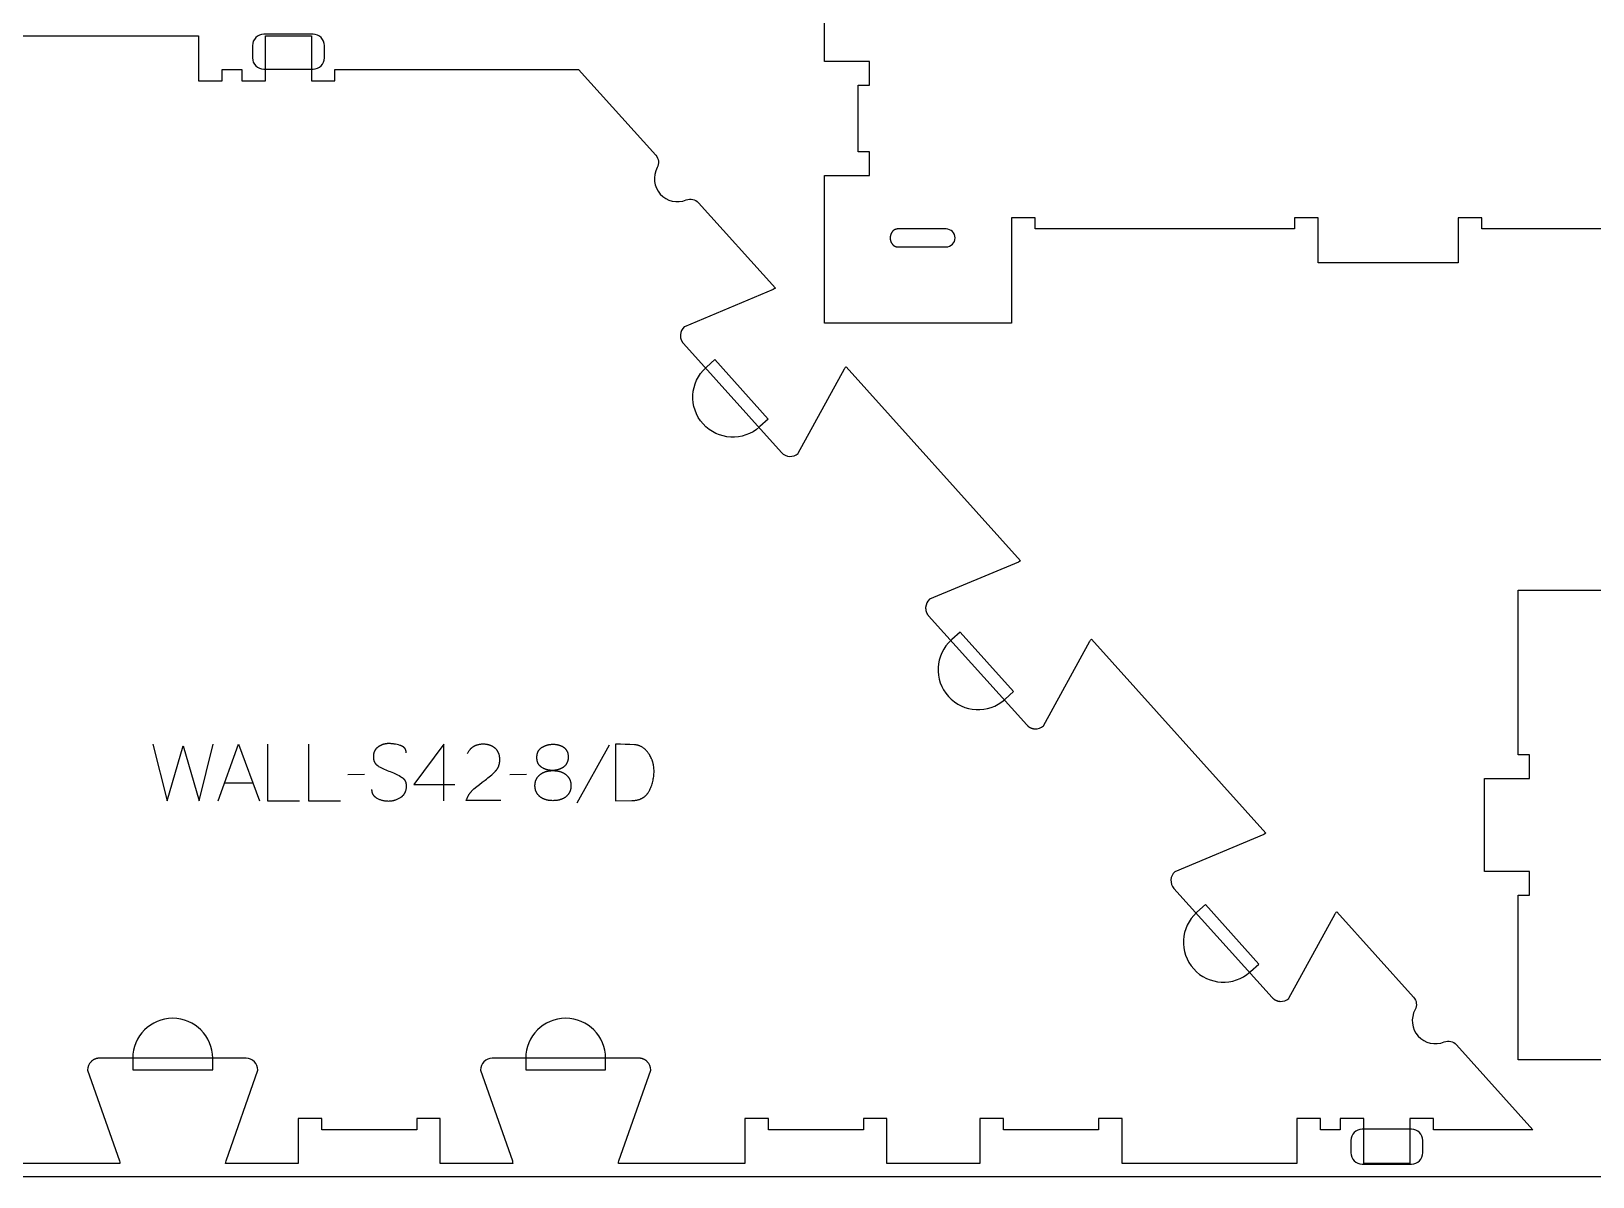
# Model space of a CAD drawing. Extents: x 2032 to 5216, y -19593 to -11999.
# Drawn here: x 2862 to 3693, y -15243 to -14634 of the extents above; entities that cross this region are included whole.
import ezdxf

# ---------------------------------------------------------------- set-up
doc = ezdxf.new("R2010")
doc.units = 0
for name, color, linetype in [('0_SHEET_SPRUCEPLY_2440X122', 1, 'CONTINUOUS'), ('1_ANYTOOL_1MMDEEP_LABELS_S', 2, 'CONTINUOUS'), ('3_ANYTOOL_CUTTHROUGH_INSID', 4, 'CONTINUOUS'), ('4_ANYTOOL_CUTTHROUGH_OUTSI', 5, 'CONTINUOUS'), ('5_ANYTOOL_HALF_MILL_9MM_IN', 3, 'CONTINUOUS')]:
    doc.layers.add(name, color=color, linetype=linetype)

msp = doc.modelspace()

# ---------------------------------------------------------------- linework, layer by layer
at = {"layer": '0_SHEET_SPRUCEPLY_2440X122'}
msp.add_lwpolyline([(4843.91, -14023.28), (4843.91, -15243.28), (2403.91, -15243.28), (2403.91, -14023.28)], close=True, dxfattribs=at)
at = {"layer": '1_ANYTOOL_1MMDEEP_LABELS_S'}
for points in [[(2927.06, -15013.38), (2934.77, -15043.38), (2943.21, -15014.28), (2951.7, -15043.38), (2959.2, -15013.38)], [(2961.77, -15043.38), (2972.66, -15013.38), (2983.71, -15043.38)], [(2988, -15013.38), (2988, -15043.38), (3005.1, -15043.38)], [(3009.81, -15013.38), (3009.81, -15043.38), (3026.91, -15043.38)], [(3061.8, -15017.97), (3061.8, -15017.78), (3061.79, -15017.69), (3061.79, -15017.6), (3061.78, -15017.51), (3061.77, -15017.42), (3061.76, -15017.33), (3061.75, -15017.24), (3061.73, -15017.15), (3061.72, -15017.07), (3061.7, -15016.98), (3061.68, -15016.9), (3061.66, -15016.82), (3061.64, -15016.74), (3061.62, -15016.66), (3061.59, -15016.58), (3061.57, -15016.5), (3061.54, -15016.42), (3061.51, -15016.35), (3061.48, -15016.27), (3061.45, -15016.2), (3061.41, -15016.12), (3061.38, -15016.05), (3061.34, -15015.98), (3061.3, -15015.91), (3061.26, -15015.84), (3061.22, -15015.77), (3061.17, -15015.71), (3061.13, -15015.64), (3061.08, -15015.58), (3061.03, -15015.51), (3060.98, -15015.45), (3060.93, -15015.39), (3060.87, -15015.33), (3060.82, -15015.27), (3060.76, -15015.21), (3060.7, -15015.15), (3060.64, -15015.1), (3060.58, -15015.04), (3060.52, -15014.99), (3060.45, -15014.93), (3060.39, -15014.88), (3060.32, -15014.83), (3060.25, -15014.78), (3060.18, -15014.73), (3060.11, -15014.68), (3060.03, -15014.63), (3059.96, -15014.59), (3059.88, -15014.54), (3059.8, -15014.5), (3059.72, -15014.45), (3059.64, -15014.41), (3059.47, -15014.33), (3059.29, -15014.25), (3059.11, -15014.18), (3058.92, -15014.11), (3058.72, -15014.04), (3058.52, -15013.98), (3057.71, -15013.76), (3056.91, -15013.57), (3056.13, -15013.41), (3055.36, -15013.28), (3054.98, -15013.22), (3054.6, -15013.17), (3054.23, -15013.13), (3053.86, -15013.1), (3053.49, -15013.07), (3053.13, -15013.05), (3052.77, -15013.04), (3052.41, -15013.04), (3052.22, -15013.04), (3052.03, -15013.05), (3051.83, -15013.06), (3051.64, -15013.07), (3051.45, -15013.08), (3051.26, -15013.1), (3051.08, -15013.13), (3050.89, -15013.15), (3050.71, -15013.18), (3050.52, -15013.22), (3050.34, -15013.26), (3050.16, -15013.3), (3049.98, -15013.34), (3049.8, -15013.39), (3049.62, -15013.44), (3049.45, -15013.5), (3049.27, -15013.55), (3049.1, -15013.62), (3048.93, -15013.68), (3048.75, -15013.75), (3048.58, -15013.82), (3048.42, -15013.9), (3048.25, -15013.98), (3048.08, -15014.06), (3047.92, -15014.15), (3047.75, -15014.24), (3047.59, -15014.34), (3047.43, -15014.43), (3047.27, -15014.54), (3047.11, -15014.64), (3046.96, -15014.75), (3046.8, -15014.86), (3046.65, -15014.98), (3046.5, -15015.1), (3046.36, -15015.22), (3046.22, -15015.34), (3046.08, -15015.47), (3045.95, -15015.6), (3045.83, -15015.73), (3045.71, -15015.87), (3045.6, -15016.01), (3045.49, -15016.15), (3045.38, -15016.3), (3045.29, -15016.45), (3045.19, -15016.6), (3045.1, -15016.75), (3045.02, -15016.91), (3044.94, -15017.07), (3044.86, -15017.24), (3044.79, -15017.41), (3044.72, -15017.58), (3044.66, -15017.75), (3044.61, -15017.93), (3044.56, -15018.11), (3044.51, -15018.29), (3044.47, -15018.47), (3044.43, -15018.66), (3044.4, -15018.85), (3044.37, -15019.05), (3044.35, -15019.25), (3044.34, -15019.45), (3044.32, -15019.65), (3044.32, -15019.86), (3044.31, -15020.07), (3044.32, -15020.28), (3044.33, -15020.5), (3044.34, -15020.7), (3044.36, -15020.91), (3044.38, -15021.11), (3044.41, -15021.3), (3044.45, -15021.5), (3044.49, -15021.69), (3044.54, -15021.87), (3044.59, -15022.05), (3044.65, -15022.23), (3044.71, -15022.41), (3044.75, -15022.49), (3044.78, -15022.58), (3044.82, -15022.66), (3044.86, -15022.75), (3044.89, -15022.83), (3044.94, -15022.91), (3044.98, -15022.99), (3045.02, -15023.07), (3045.07, -15023.15), (3045.11, -15023.22), (3045.16, -15023.3), (3045.21, -15023.38), (3045.26, -15023.45), (3045.31, -15023.53), (3045.36, -15023.6), (3045.42, -15023.67), (3045.47, -15023.74), (3045.53, -15023.81), (3045.59, -15023.88), (3045.65, -15023.95), (3045.71, -15024.02), (3045.78, -15024.08), (3045.84, -15024.15), (3045.91, -15024.21), (3046.04, -15024.34), (3046.18, -15024.46), (3046.33, -15024.58), (3046.48, -15024.7), (3046.64, -15024.81), (3046.8, -15024.92), (3046.97, -15025.02), (3047.14, -15025.13), (3047.86, -15025.52), (3048.59, -15025.9), (3049.34, -15026.26), (3050.1, -15026.62), (3050.88, -15026.97), (3051.67, -15027.3), (3052.49, -15027.62), (3053.31, -15027.93), (3054.14, -15028.25), (3054.95, -15028.57), (3055.73, -15028.92), (3056.5, -15029.28), (3057.24, -15029.65), (3057.97, -15030.04), (3058.67, -15030.45), (3059.36, -15030.87), (3059.52, -15030.98), (3059.68, -15031.09), (3059.84, -15031.21), (3059.91, -15031.27), (3059.99, -15031.33), (3060.06, -15031.39), (3060.13, -15031.45), (3060.2, -15031.52), (3060.26, -15031.58), (3060.33, -15031.65), (3060.39, -15031.71), (3060.46, -15031.78), (3060.52, -15031.85), (3060.58, -15031.92), (3060.64, -15031.99), (3060.7, -15032.06), (3060.75, -15032.14), (3060.81, -15032.21), (3060.86, -15032.29), (3060.91, -15032.36), (3060.96, -15032.44), (3061.01, -15032.52), (3061.06, -15032.59), (3061.1, -15032.67), (3061.15, -15032.75), (3061.19, -15032.84), (3061.23, -15032.92), (3061.27, -15033), (3061.31, -15033.09), (3061.34, -15033.17), (3061.38, -15033.26), (3061.41, -15033.35), (3061.45, -15033.43), (3061.48, -15033.52), (3061.51, -15033.61), (3061.53, -15033.71), (3061.56, -15033.8), (3061.61, -15033.99), (3061.65, -15034.18), (3061.69, -15034.37), (3061.72, -15034.57), (3061.74, -15034.78), (3061.76, -15034.98), (3061.78, -15035.2), (3061.79, -15035.41), (3061.79, -15035.63), (3061.78, -15035.85), (3061.77, -15036.08), (3061.76, -15036.31), (3061.74, -15036.54), (3061.71, -15036.77), (3061.68, -15036.99), (3061.64, -15037.21), (3061.6, -15037.43), (3061.55, -15037.64), (3061.5, -15037.85), (3061.45, -15038.06), (3061.38, -15038.26), (3061.32, -15038.46), (3061.25, -15038.65), (3061.17, -15038.84), (3061.09, -15039.03), (3061, -15039.21), (3060.91, -15039.39), (3060.81, -15039.56), (3060.71, -15039.73), (3060.61, -15039.9), (3060.49, -15040.07), (3060.38, -15040.23), (3060.26, -15040.38), (3060.13, -15040.54), (3060, -15040.69), (3059.86, -15040.83), (3059.72, -15040.97), (3059.57, -15041.11), (3059.42, -15041.25), (3059.26, -15041.38), (3059.1, -15041.5), (3058.93, -15041.63), (3058.76, -15041.75), (3058.59, -15041.86), (3058.22, -15042.08), (3057.86, -15042.29), (3057.49, -15042.48), (3057.12, -15042.66), (3056.75, -15042.83), (3056.37, -15042.98), (3056.18, -15043.05), (3055.99, -15043.11), (3055.79, -15043.18), (3055.6, -15043.24), (3055.41, -15043.29), (3055.21, -15043.35), (3055.02, -15043.4), (3054.82, -15043.44), (3054.62, -15043.49), (3054.42, -15043.53), (3054.23, -15043.56), (3054.03, -15043.59), (3053.82, -15043.62), (3053.62, -15043.65), (3053.22, -15043.69), (3052.81, -15043.71), (3052.39, -15043.73), (3051.98, -15043.72), (3051.57, -15043.71), (3051.17, -15043.68), (3050.77, -15043.65), (3050.37, -15043.59), (3049.98, -15043.53), (3049.6, -15043.45), (3049.22, -15043.36), (3048.84, -15043.26), (3048.47, -15043.14), (3048.1, -15043.01), (3047.74, -15042.87), (3047.38, -15042.72), (3047.02, -15042.55), (3046.67, -15042.37), (3046.33, -15042.18), (3046.16, -15042.08), (3046, -15041.98), (3045.84, -15041.87), (3045.69, -15041.76), (3045.54, -15041.65), (3045.4, -15041.54), (3045.26, -15041.42), (3045.13, -15041.3), (3045, -15041.17), (3044.88, -15041.05), (3044.77, -15040.92), (3044.66, -15040.78), (3044.6, -15040.72), (3044.55, -15040.65), (3044.5, -15040.58), (3044.45, -15040.51), (3044.41, -15040.44), (3044.36, -15040.37), (3044.31, -15040.29), (3044.27, -15040.22), (3044.23, -15040.15), (3044.19, -15040.07), (3044.15, -15040), (3044.11, -15039.92), (3044.07, -15039.85), (3044.04, -15039.77), (3044, -15039.69), (3043.97, -15039.61), (3043.94, -15039.54), (3043.91, -15039.46), (3043.88, -15039.37), (3043.85, -15039.29), (3043.8, -15039.13), (3043.76, -15038.96), (3043.72, -15038.79), (3043.68, -15038.62), (3043.65, -15038.44), (3043.63, -15038.26), (3043.61, -15038.08), (3043.6, -15037.89), (3043.59, -15037.7), (3043.59, -15037.51)], [(3081.81, -15043.38), (3081.86, -15013.34), (3065.83, -15034.73)], [(3112.03, -15043.34), (3093.73, -15043.3), (3093.87, -15042.84), (3093.95, -15042.62), (3094.04, -15042.39), (3094.12, -15042.18), (3094.21, -15041.96), (3094.3, -15041.74), (3094.4, -15041.53), (3094.5, -15041.32), (3094.6, -15041.11), (3094.71, -15040.91), (3094.82, -15040.7), (3094.93, -15040.5), (3095.05, -15040.31), (3095.17, -15040.11), (3095.3, -15039.92), (3095.43, -15039.73), (3095.56, -15039.54), (3095.69, -15039.35), (3095.83, -15039.17), (3095.98, -15038.99), (3096.12, -15038.81), (3096.27, -15038.63), (3096.42, -15038.46), (3096.58, -15038.28), (3096.74, -15038.11), (3096.91, -15037.95), (3097.07, -15037.78), (3097.24, -15037.62), (3097.42, -15037.46), (3097.78, -15037.15), (3099.25, -15035.93), (3100.75, -15034.74), (3102.25, -15033.58), (3103.78, -15032.45), (3104.53, -15031.89), (3105.27, -15031.32), (3105.98, -15030.75), (3106.67, -15030.16), (3107.33, -15029.57), (3107.98, -15028.97), (3108.6, -15028.36), (3109.2, -15027.74), (3109.34, -15027.58), (3109.49, -15027.42), (3109.62, -15027.26), (3109.75, -15027.1), (3109.88, -15026.93), (3110, -15026.77), (3110.12, -15026.6), (3110.23, -15026.42), (3110.34, -15026.25), (3110.44, -15026.07), (3110.54, -15025.89), (3110.64, -15025.71), (3110.73, -15025.53), (3110.81, -15025.34), (3110.89, -15025.16), (3110.97, -15024.96), (3111.04, -15024.77), (3111.11, -15024.58), (3111.17, -15024.38), (3111.23, -15024.18), (3111.28, -15023.98), (3111.33, -15023.78), (3111.37, -15023.57), (3111.41, -15023.36), (3111.44, -15023.15), (3111.47, -15022.94), (3111.5, -15022.72), (3111.52, -15022.5), (3111.54, -15022.28), (3111.55, -15022.06), (3111.55, -15021.84), (3111.56, -15021.61), (3111.55, -15021.36), (3111.55, -15021.12), (3111.53, -15020.87), (3111.52, -15020.63), (3111.5, -15020.4), (3111.47, -15020.17), (3111.44, -15019.94), (3111.4, -15019.72), (3111.36, -15019.5), (3111.31, -15019.28), (3111.26, -15019.07), (3111.2, -15018.86), (3111.14, -15018.66), (3111.07, -15018.46), (3111, -15018.26), (3110.92, -15018.06), (3110.84, -15017.88), (3110.76, -15017.69), (3110.67, -15017.51), (3110.57, -15017.33), (3110.47, -15017.15), (3110.36, -15016.98), (3110.25, -15016.82), (3110.13, -15016.65), (3110.01, -15016.49), (3109.89, -15016.34), (3109.76, -15016.19), (3109.62, -15016.04), (3109.48, -15015.89), (3109.33, -15015.75), (3109.18, -15015.62), (3109.03, -15015.48), (3108.87, -15015.35), (3108.71, -15015.23), (3108.54, -15015.11), (3108.38, -15014.99), (3108.21, -15014.88), (3108.03, -15014.77), (3107.86, -15014.66), (3107.68, -15014.56), (3107.5, -15014.47), (3107.32, -15014.38), (3107.13, -15014.29), (3106.95, -15014.2), (3106.75, -15014.12), (3106.56, -15014.05), (3106.37, -15013.98), (3106.17, -15013.91), (3105.97, -15013.84), (3105.76, -15013.78), (3105.56, -15013.73), (3105.35, -15013.68), (3105.14, -15013.63), (3104.92, -15013.59), (3104.71, -15013.55), (3104.49, -15013.51), (3104.27, -15013.48), (3104.04, -15013.46), (3103.82, -15013.43), (3103.59, -15013.42), (3103.35, -15013.4), (3103.12, -15013.39), (3102.64, -15013.38), (3102.28, -15013.39), (3101.92, -15013.4), (3101.56, -15013.43), (3101.22, -15013.46), (3100.88, -15013.51), (3100.54, -15013.56), (3100.22, -15013.63), (3099.89, -15013.7), (3099.58, -15013.79), (3099.43, -15013.83), (3099.27, -15013.88), (3099.12, -15013.93), (3098.97, -15013.99), (3098.82, -15014.04), (3098.68, -15014.1), (3098.53, -15014.16), (3098.39, -15014.22), (3098.25, -15014.29), (3098.11, -15014.36), (3097.97, -15014.43), (3097.83, -15014.5), (3097.7, -15014.58), (3097.56, -15014.66), (3097.43, -15014.74), (3097.3, -15014.82), (3097.17, -15014.91), (3097.05, -15015), (3096.92, -15015.09), (3096.8, -15015.18), (3096.68, -15015.28), (3096.56, -15015.37), (3096.44, -15015.48), (3096.32, -15015.58), (3096.2, -15015.68), (3096.09, -15015.79), (3095.98, -15015.9), (3095.87, -15016.02), (3095.76, -15016.13), (3095.65, -15016.25), (3095.55, -15016.37), (3095.44, -15016.5), (3095.24, -15016.75), (3095.04, -15017.01), (3094.85, -15017.29), (3094.67, -15017.57), (3094.49, -15017.87), (3094.32, -15018.17), (3094.16, -15018.48)], [(3169.71, -15013.85), (3152.53, -15044.63)], [(2965.24, -15033.83), (2980.16, -15033.83)], [(3039.56, -15029.5), (3030.77, -15029.58)], [(3065.83, -15034.73), (3087.6, -15034.73)], [(3125.74, -15029.5), (3116.96, -15029.58)]]:
    msp.add_lwpolyline(points, dxfattribs=at)
for points in [[(3139.93, -15013.38), (3140.34, -15013.39), (3140.75, -15013.41), (3141.15, -15013.44), (3141.34, -15013.46), (3141.54, -15013.49), (3141.73, -15013.51), (3141.92, -15013.55), (3142.1, -15013.58), (3142.29, -15013.62), (3142.47, -15013.66), (3142.66, -15013.7), (3142.84, -15013.75), (3143.01, -15013.8), (3143.19, -15013.85), (3143.36, -15013.91), (3143.54, -15013.97), (3143.71, -15014.04), (3143.87, -15014.1), (3144.04, -15014.17), (3144.2, -15014.25), (3144.36, -15014.32), (3144.52, -15014.4), (3144.68, -15014.49), (3144.84, -15014.57), (3144.99, -15014.66), (3145.14, -15014.76), (3145.29, -15014.85), (3145.44, -15014.95), (3145.59, -15015.05), (3145.73, -15015.16), (3145.87, -15015.27), (3146, -15015.38), (3146.13, -15015.5), (3146.25, -15015.62), (3146.37, -15015.74), (3146.49, -15015.87), (3146.6, -15016), (3146.7, -15016.13), (3146.81, -15016.27), (3146.9, -15016.41), (3147, -15016.55), (3147.08, -15016.7), (3147.17, -15016.85), (3147.25, -15017.01), (3147.32, -15017.16), (3147.39, -15017.33), (3147.46, -15017.49), (3147.52, -15017.66), (3147.57, -15017.83), (3147.63, -15018), (3147.67, -15018.18), (3147.72, -15018.36), (3147.76, -15018.55), (3147.79, -15018.74), (3147.82, -15018.93), (3147.84, -15019.13), (3147.86, -15019.32), (3147.88, -15019.53), (3147.89, -15019.73), (3147.9, -15019.94), (3147.9, -15020.15), (3147.9, -15020.38), (3147.89, -15020.6), (3147.88, -15020.82), (3147.86, -15021.04), (3147.84, -15021.25), (3147.81, -15021.45), (3147.78, -15021.66), (3147.74, -15021.86), (3147.7, -15022.05), (3147.65, -15022.25), (3147.6, -15022.44), (3147.54, -15022.62), (3147.48, -15022.8), (3147.41, -15022.98), (3147.33, -15023.16), (3147.26, -15023.33), (3147.17, -15023.49), (3147.09, -15023.66), (3146.99, -15023.82), (3146.9, -15023.97), (3146.79, -15024.12), (3146.68, -15024.27), (3146.57, -15024.42), (3146.45, -15024.56), (3146.33, -15024.7), (3146.2, -15024.83), (3146.07, -15024.96), (3145.93, -15025.09), (3145.79, -15025.21), (3145.64, -15025.33), (3145.49, -15025.44), (3145.33, -15025.55), (3145.17, -15025.66), (3145, -15025.77), (3144.84, -15025.87), (3144.68, -15025.97), (3144.51, -15026.06), (3144.34, -15026.15), (3144.17, -15026.24), (3144, -15026.32), (3143.83, -15026.4), (3143.66, -15026.48), (3143.48, -15026.55), (3143.31, -15026.62), (3143.13, -15026.69), (3142.96, -15026.76), (3142.78, -15026.82), (3142.6, -15026.87), (3142.41, -15026.93), (3142.23, -15026.98), (3142.05, -15027.02), (3141.86, -15027.06), (3141.68, -15027.1), (3141.49, -15027.14), (3141.3, -15027.17), (3141.11, -15027.2), (3140.92, -15027.23), (3140.73, -15027.25), (3140.53, -15027.27), (3140.34, -15027.28), (3140.14, -15027.3), (3139.94, -15027.3), (3139.54, -15027.31), (3139.16, -15027.3), (3138.78, -15027.29), (3138.4, -15027.25), (3138.22, -15027.23), (3138.03, -15027.21), (3137.85, -15027.18), (3137.66, -15027.15), (3137.48, -15027.12), (3137.3, -15027.08), (3137.12, -15027.04), (3136.94, -15027), (3136.76, -15026.95), (3136.58, -15026.9), (3136.4, -15026.85), (3136.23, -15026.8), (3136.05, -15026.74), (3135.88, -15026.68), (3135.7, -15026.61), (3135.53, -15026.54), (3135.36, -15026.47), (3135.19, -15026.4), (3135.02, -15026.32), (3134.85, -15026.24), (3134.52, -15026.06), (3134.19, -15025.88), (3133.86, -15025.68), (3133.7, -15025.58), (3133.55, -15025.47), (3133.4, -15025.36), (3133.26, -15025.24), (3133.12, -15025.12), (3132.98, -15025), (3132.92, -15024.94), (3132.85, -15024.87), (3132.79, -15024.81), (3132.73, -15024.74), (3132.67, -15024.68), (3132.61, -15024.61), (3132.55, -15024.54), (3132.5, -15024.47), (3132.44, -15024.4), (3132.39, -15024.33), (3132.34, -15024.25), (3132.28, -15024.18), (3132.23, -15024.1), (3132.19, -15024.03), (3132.14, -15023.95), (3132.09, -15023.87), (3132, -15023.71), (3131.92, -15023.55), (3131.84, -15023.38), (3131.77, -15023.21), (3131.7, -15023.04), (3131.64, -15022.86), (3131.58, -15022.68), (3131.52, -15022.49), (3131.48, -15022.3), (3131.43, -15022.11), (3131.4, -15021.91), (3131.36, -15021.71), (3131.33, -15021.5), (3131.31, -15021.29), (3131.29, -15021.08), (3131.28, -15020.86), (3131.27, -15020.64), (3131.27, -15020.41), (3131.27, -15020.19), (3131.28, -15019.96), (3131.29, -15019.75), (3131.31, -15019.53), (3131.34, -15019.32), (3131.36, -15019.11), (3131.4, -15018.91), (3131.44, -15018.71), (3131.48, -15018.52), (3131.53, -15018.32), (3131.58, -15018.14), (3131.64, -15017.95), (3131.71, -15017.77), (3131.78, -15017.6), (3131.85, -15017.42), (3131.93, -15017.26), (3132.02, -15017.09), (3132.11, -15016.93), (3132.2, -15016.77), (3132.3, -15016.62), (3132.35, -15016.54), (3132.41, -15016.47), (3132.46, -15016.4), (3132.52, -15016.32), (3132.63, -15016.18), (3132.75, -15016.04), (3132.88, -15015.91), (3133.01, -15015.78), (3133.15, -15015.65), (3133.29, -15015.53), (3133.44, -15015.41), (3133.59, -15015.29), (3133.74, -15015.18), (3133.91, -15015.08), (3134.07, -15014.97), (3134.24, -15014.87), (3134.41, -15014.77), (3134.58, -15014.68), (3134.75, -15014.59), (3134.92, -15014.5), (3135.1, -15014.42), (3135.27, -15014.33), (3135.45, -15014.26), (3135.63, -15014.18), (3135.81, -15014.11), (3135.99, -15014.04), (3136.17, -15013.98), (3136.36, -15013.92), (3136.54, -15013.86), (3136.73, -15013.81), (3136.92, -15013.75), (3137.11, -15013.71), (3137.3, -15013.66), (3137.49, -15013.62), (3137.69, -15013.58), (3137.89, -15013.55), (3138.28, -15013.49), (3138.69, -15013.44), (3139.09, -15013.41), (3139.51, -15013.39)], [(3173.14, -15013.38), (3173.14, -15043.38), (3181.67, -15043.3), (3182.08, -15043.29), (3182.49, -15043.27), (3182.88, -15043.24), (3183.27, -15043.2), (3183.65, -15043.15), (3184.02, -15043.09), (3184.38, -15043.03), (3184.74, -15042.95), (3185.09, -15042.87), (3185.43, -15042.77), (3185.76, -15042.67), (3186.09, -15042.55), (3186.4, -15042.43), (3186.56, -15042.36), (3186.71, -15042.3), (3186.86, -15042.23), (3187.01, -15042.15), (3187.16, -15042.08), (3187.31, -15042), (3187.45, -15041.92), (3187.59, -15041.84), (3187.73, -15041.75), (3187.87, -15041.67), (3188.01, -15041.58), (3188.14, -15041.49), (3188.27, -15041.39), (3188.4, -15041.3), (3188.53, -15041.2), (3188.65, -15041.1), (3188.78, -15041), (3188.9, -15040.89), (3189.02, -15040.78), (3189.14, -15040.67), (3189.26, -15040.56), (3189.37, -15040.44), (3189.48, -15040.33), (3189.59, -15040.21), (3189.7, -15040.09), (3189.81, -15039.96), (3189.91, -15039.83), (3190.01, -15039.7), (3190.11, -15039.57), (3190.21, -15039.44), (3190.31, -15039.3), (3190.4, -15039.16), (3190.59, -15038.88), (3190.76, -15038.59), (3190.93, -15038.28), (3191.24, -15037.66), (3191.54, -15037.04), (3191.82, -15036.41), (3192.07, -15035.77), (3192.31, -15035.13), (3192.52, -15034.48), (3192.72, -15033.83), (3192.89, -15033.17), (3193.04, -15032.51), (3193.17, -15031.84), (3193.29, -15031.16), (3193.38, -15030.48), (3193.45, -15029.79), (3193.5, -15029.1), (3193.53, -15028.4), (3193.54, -15027.7), (3193.53, -15027.1), (3193.5, -15026.51), (3193.46, -15025.92), (3193.39, -15025.35), (3193.3, -15024.77), (3193.25, -15024.49), (3193.19, -15024.21), (3193.13, -15023.92), (3193.07, -15023.64), (3193, -15023.37), (3192.92, -15023.09), (3192.84, -15022.81), (3192.76, -15022.54), (3192.67, -15022.27), (3192.57, -15022), (3192.47, -15021.73), (3192.37, -15021.46), (3192.26, -15021.2), (3192.14, -15020.93), (3191.9, -15020.41), (3191.64, -15019.89), (3191.36, -15019.38), (3191.06, -15018.87), (3190.86, -15018.56), (3190.66, -15018.27), (3190.46, -15017.98), (3190.26, -15017.7), (3190.05, -15017.43), (3189.84, -15017.17), (3189.62, -15016.92), (3189.41, -15016.68), (3189.18, -15016.45), (3188.96, -15016.22), (3188.73, -15016.01), (3188.5, -15015.81), (3188.26, -15015.61), (3188.02, -15015.42), (3187.78, -15015.25), (3187.54, -15015.08), (3187.29, -15014.92), (3187.04, -15014.77), (3186.78, -15014.63), (3186.52, -15014.5), (3186.26, -15014.38), (3185.99, -15014.27), (3185.72, -15014.17), (3185.45, -15014.08), (3185.18, -15013.99), (3184.9, -15013.92), (3184.61, -15013.85), (3184.33, -15013.79), (3184.04, -15013.75), (3183.75, -15013.71), (3183.45, -15013.68), (3183.15, -15013.66), (3180.72, -15013.56), (3178.24, -15013.47), (3175.71, -15013.42)], [(3139.8, -15027.4), (3140.33, -15027.41), (3140.86, -15027.43), (3141.11, -15027.45), (3141.36, -15027.47), (3141.61, -15027.5), (3141.86, -15027.53), (3142.1, -15027.57), (3142.34, -15027.61), (3142.58, -15027.66), (3142.81, -15027.71), (3143.04, -15027.76), (3143.26, -15027.82), (3143.49, -15027.88), (3143.71, -15027.95), (3143.92, -15028.02), (3144.13, -15028.1), (3144.34, -15028.18), (3144.55, -15028.26), (3144.75, -15028.35), (3144.95, -15028.44), (3145.15, -15028.54), (3145.34, -15028.64), (3145.53, -15028.74), (3145.72, -15028.85), (3145.9, -15028.97), (3146.08, -15029.09), (3146.25, -15029.21), (3146.43, -15029.34), (3146.6, -15029.47), (3146.76, -15029.6), (3146.93, -15029.74), (3147.08, -15029.89), (3147.24, -15030.03), (3147.38, -15030.18), (3147.52, -15030.33), (3147.66, -15030.48), (3147.79, -15030.64), (3147.92, -15030.79), (3148.04, -15030.96), (3148.15, -15031.12), (3148.26, -15031.29), (3148.37, -15031.46), (3148.47, -15031.63), (3148.57, -15031.8), (3148.66, -15031.98), (3148.74, -15032.16), (3148.82, -15032.34), (3148.9, -15032.53), (3148.96, -15032.72), (3149.03, -15032.91), (3149.09, -15033.1), (3149.14, -15033.3), (3149.19, -15033.5), (3149.24, -15033.7), (3149.27, -15033.9), (3149.31, -15034.11), (3149.34, -15034.32), (3149.36, -15034.53), (3149.38, -15034.75), (3149.39, -15034.97), (3149.4, -15035.19), (3149.4, -15035.41), (3149.4, -15035.64), (3149.39, -15035.86), (3149.38, -15036.08), (3149.36, -15036.3), (3149.34, -15036.51), (3149.31, -15036.73), (3149.27, -15036.93), (3149.24, -15037.14), (3149.19, -15037.34), (3149.14, -15037.54), (3149.09, -15037.74), (3149.03, -15037.94), (3148.96, -15038.13), (3148.9, -15038.32), (3148.82, -15038.5), (3148.74, -15038.68), (3148.66, -15038.86), (3148.57, -15039.04), (3148.47, -15039.22), (3148.37, -15039.39), (3148.26, -15039.56), (3148.15, -15039.72), (3148.04, -15039.88), (3147.92, -15040.04), (3147.79, -15040.2), (3147.66, -15040.35), (3147.52, -15040.51), (3147.38, -15040.65), (3147.24, -15040.8), (3147.08, -15040.94), (3146.93, -15041.08), (3146.76, -15041.22), (3146.6, -15041.35), (3146.43, -15041.48), (3146.25, -15041.61), (3146.08, -15041.73), (3145.9, -15041.84), (3145.72, -15041.95), (3145.53, -15042.06), (3145.34, -15042.17), (3145.15, -15042.26), (3144.95, -15042.36), (3144.75, -15042.45), (3144.55, -15042.54), (3144.34, -15042.62), (3144.13, -15042.7), (3143.92, -15042.77), (3143.71, -15042.84), (3143.49, -15042.91), (3143.26, -15042.97), (3143.04, -15043.03), (3142.81, -15043.08), (3142.58, -15043.13), (3142.34, -15043.17), (3142.1, -15043.21), (3141.86, -15043.25), (3141.61, -15043.28), (3141.36, -15043.31), (3141.11, -15043.33), (3140.86, -15043.35), (3140.33, -15043.37), (3139.8, -15043.38), (3139.27, -15043.37), (3138.75, -15043.35), (3138.5, -15043.33), (3138.25, -15043.31), (3138, -15043.28), (3137.76, -15043.25), (3137.52, -15043.21), (3137.28, -15043.17), (3137.05, -15043.13), (3136.82, -15043.08), (3136.59, -15043.03), (3136.37, -15042.97), (3136.14, -15042.91), (3135.93, -15042.84), (3135.71, -15042.77), (3135.5, -15042.7), (3135.29, -15042.62), (3135.09, -15042.54), (3134.89, -15042.45), (3134.69, -15042.36), (3134.49, -15042.26), (3134.3, -15042.17), (3134.11, -15042.06), (3133.92, -15041.95), (3133.74, -15041.84), (3133.56, -15041.73), (3133.39, -15041.61), (3133.21, -15041.48), (3133.04, -15041.35), (3132.88, -15041.22), (3132.72, -15041.08), (3132.56, -15040.94), (3132.41, -15040.8), (3132.26, -15040.65), (3132.12, -15040.51), (3131.98, -15040.35), (3131.85, -15040.2), (3131.73, -15040.04), (3131.6, -15039.88), (3131.49, -15039.72), (3131.38, -15039.56), (3131.27, -15039.39), (3131.17, -15039.22), (3131.08, -15039.04), (3130.99, -15038.86), (3130.9, -15038.68), (3130.82, -15038.5), (3130.75, -15038.32), (3130.68, -15038.13), (3130.61, -15037.94), (3130.55, -15037.74), (3130.5, -15037.54), (3130.45, -15037.34), (3130.41, -15037.14), (3130.37, -15036.93), (3130.34, -15036.73), (3130.31, -15036.51), (3130.28, -15036.3), (3130.27, -15036.08), (3130.25, -15035.86), (3130.25, -15035.64), (3130.24, -15035.41), (3130.25, -15035.19), (3130.25, -15034.97), (3130.27, -15034.75), (3130.28, -15034.53), (3130.31, -15034.32), (3130.34, -15034.11), (3130.37, -15033.9), (3130.41, -15033.7), (3130.45, -15033.5), (3130.5, -15033.3), (3130.55, -15033.1), (3130.61, -15032.91), (3130.68, -15032.72), (3130.75, -15032.53), (3130.82, -15032.34), (3130.9, -15032.16), (3130.99, -15031.98), (3131.08, -15031.8), (3131.17, -15031.63), (3131.27, -15031.46), (3131.38, -15031.29), (3131.49, -15031.12), (3131.6, -15030.96), (3131.73, -15030.79), (3131.85, -15030.64), (3131.98, -15030.48), (3132.12, -15030.33), (3132.26, -15030.18), (3132.41, -15030.03), (3132.56, -15029.89), (3132.72, -15029.74), (3132.88, -15029.6), (3133.04, -15029.47), (3133.21, -15029.34), (3133.39, -15029.21), (3133.56, -15029.09), (3133.74, -15028.97), (3133.92, -15028.85), (3134.11, -15028.74), (3134.3, -15028.64), (3134.49, -15028.54), (3134.69, -15028.44), (3134.89, -15028.35), (3135.09, -15028.26), (3135.29, -15028.18), (3135.5, -15028.1), (3135.71, -15028.02), (3135.93, -15027.95), (3136.14, -15027.88), (3136.37, -15027.82), (3136.59, -15027.76), (3136.82, -15027.71), (3137.05, -15027.66), (3137.28, -15027.61), (3137.52, -15027.57), (3137.76, -15027.53), (3138, -15027.5), (3138.25, -15027.47), (3138.5, -15027.45), (3138.75, -15027.43), (3139.27, -15027.41)]]:
    msp.add_lwpolyline(points, close=True, dxfattribs=at)
at = {"layer": '3_ANYTOOL_CUTTHROUGH_INSID', "color": 4}
msp.add_lwpolyline([(3348.86, -14749, 1), (3348.86, -14739.5), (3323.12, -14739.5), (3323.02, -14739.5), (3322.92, -14739.5), (3322.83, -14739.51), (3322.73, -14739.52), (3322.63, -14739.53), (3322.54, -14739.54), (3322.44, -14739.56), (3322.34, -14739.58), (3322.24, -14739.61), (3322.14, -14739.63), (3322.05, -14739.66), (3321.95, -14739.69), (3321.85, -14739.73), (3321.76, -14739.77), (3321.66, -14739.81), (3321.57, -14739.85), (3321.47, -14739.9), (3321.38, -14739.95), (3321.29, -14740), (3321.19, -14740.06), (3321.1, -14740.12), (3321.02, -14740.18), (3320.93, -14740.24), (3320.85, -14740.31), (3320.76, -14740.38), (3320.68, -14740.45), (3320.59, -14740.52), (3320.51, -14740.6), (3320.44, -14740.68), (3320.36, -14740.76), (3320.29, -14740.85), (3320.22, -14740.93), (3320.15, -14741.02), (3320.08, -14741.11), (3320.01, -14741.2), (3319.95, -14741.3), (3319.89, -14741.39), (3319.83, -14741.49), (3319.77, -14741.59), (3319.72, -14741.69), (3319.67, -14741.79), (3319.62, -14741.89), (3319.57, -14742), (3319.53, -14742.1), (3319.48, -14742.21), (3319.44, -14742.31), (3319.41, -14742.42), (3319.37, -14742.53), (3319.34, -14742.63), (3319.31, -14742.74), (3319.28, -14742.85), (3319.25, -14742.96), (3319.23, -14743.07), (3319.21, -14743.18), (3319.19, -14743.29), (3319.17, -14743.4), (3319.16, -14743.5), (3319.14, -14743.61), (3319.13, -14743.71), (3319.13, -14743.82), (3319.12, -14743.93), (3319.11, -14744.03), (3319.11, -14744.14), (3319.11, -14744.25), (3319.11, -14744.35), (3319.11, -14744.46), (3319.12, -14744.57), (3319.13, -14744.67), (3319.13, -14744.78), (3319.14, -14744.89), (3319.16, -14744.99), (3319.17, -14745.1), (3319.19, -14745.21), (3319.21, -14745.32), (3319.23, -14745.43), (3319.25, -14745.54), (3319.28, -14745.64), (3319.31, -14745.75), (3319.34, -14745.86), (3319.37, -14745.97), (3319.41, -14746.07), (3319.44, -14746.18), (3319.48, -14746.29), (3319.53, -14746.39), (3319.57, -14746.5), (3319.62, -14746.6), (3319.67, -14746.7), (3319.72, -14746.8), (3319.77, -14746.9), (3319.83, -14747), (3319.89, -14747.1), (3319.95, -14747.19), (3320.01, -14747.29), (3320.08, -14747.38), (3320.15, -14747.47), (3320.22, -14747.56), (3320.29, -14747.65), (3320.36, -14747.73), (3320.44, -14747.81), (3320.51, -14747.89), (3320.59, -14747.97), (3320.68, -14748.04), (3320.76, -14748.12), (3320.85, -14748.19), (3320.93, -14748.25), (3321.02, -14748.32), (3321.1, -14748.38), (3321.19, -14748.43), (3321.29, -14748.49), (3321.38, -14748.54), (3321.47, -14748.59), (3321.57, -14748.64), (3321.66, -14748.69), (3321.76, -14748.73), (3321.85, -14748.76), (3321.95, -14748.8), (3322.05, -14748.83), (3322.14, -14748.86), (3322.24, -14748.89), (3322.34, -14748.91), (3322.44, -14748.93), (3322.54, -14748.95), (3322.63, -14748.96), (3322.73, -14748.97), (3322.83, -14748.98), (3322.92, -14748.99), (3323.02, -14748.99), (3323.12, -14749)], format="xyb", close=True, dxfattribs=at)
at = {"layer": '4_ANYTOOL_CUTTHROUGH_OUTSI', "color": 5}
for points in [[(3733.86, -14739.5), (3633.61, -14739.5), (3633.61, -14733.5), (3621.11, -14733.5), (3621.11, -14757.5), (3546.61, -14757.5), (3546.61, -14733.5), (3534.11, -14733.5), (3534.11, -14739.5), (3433.86, -14739.5), (3396.11, -14739.5), (3396.11, -14733.5), (3383.61, -14733.5), (3383.61, -14789.5), (3284.11, -14789.5), (3284.11, -14769.75), (3284.11, -14757.75), (3284.11, -14711), (3308.11, -14711), (3308.11, -14698.5), (3302.11, -14698.5), (3302.11, -14663), (3308.11, -14663), (3308.11, -14650.5), (3284.11, -14650.5), (3284.11, -14591)], [(3862.55, -15181.06), (3653.05, -15181.06), (3653.05, -15093.56), (3659.05, -15093.56), (3659.05, -15081.06), (3635.05, -15081.06), (3635.05, -15031.56), (3659.05, -15031.56), (3659.05, -15019.06), (3653.05, -15019.06), (3653.05, -14931.56), (3862.55, -14931.56)]]:
    msp.add_lwpolyline(points, dxfattribs=at)
msp.add_lwpolyline([(2842.35, -14636.78), (2892.1, -14636.78), (2951.42, -14636.78), (2951.42, -14660.78), (2963.92, -14660.78), (2963.92, -14654.78), (2974.42, -14654.78), (2974.42, -14660.78), (2986.92, -14660.78), (2986.92, -14636.78), (3011.42, -14636.78), (3011.42, -14660.78), (3023.92, -14660.78), (3023.92, -14660.53), (3023.92, -14660.53), (3023.92, -14654.78), (3153.43, -14654.78), (3194.43, -14700.31), (3194.43, -14700.31, -0.317837), (3195.21, -14706.91, 0.707107), (3210.67, -14724.07, -0.317837), (3217.14, -14725.54), (3258.05, -14770.97, -0.061485), (3256.86, -14771.72), (3209.68, -14791.47), (3209.64, -14791.49), (3209.61, -14791.52), (3209.61, -14791.52, 0.198912), (3207.55, -14795.83), (3207.54, -14795.98), (3207.54, -14796.13), (3207.54, -14796.28), (3207.54, -14796.44), (3207.55, -14796.59), (3207.56, -14796.74), (3207.58, -14796.89), (3207.6, -14797.05), (3207.62, -14797.2), (3207.65, -14797.35), (3207.68, -14797.5), (3207.72, -14797.65), (3207.76, -14797.8), (3207.8, -14797.95), (3207.85, -14798.1), (3207.9, -14798.25), (3207.95, -14798.39), (3208.01, -14798.54), (3208.07, -14798.68), (3208.13, -14798.82), (3208.2, -14798.96), (3208.27, -14799.1), (3208.35, -14799.23), (3208.42, -14799.37), (3208.5, -14799.5), (3208.59, -14799.63), (3208.67, -14799.75), (3208.76, -14799.88), (3208.85, -14800), (3208.95, -14800.11), (3209.04, -14800.23), (3209.14, -14800.34), (3261.34, -14858.31, 0.414214), (3270.16, -14858.77), (3270.19, -14858.74), (3270.21, -14858.7), (3294.78, -14813.84), (3294.78, -14813.84, -0.061485), (3295.66, -14812.74), (3388.46, -14915.81, -0.061485), (3387.27, -14916.56), (3340.09, -14936.31), (3340.05, -14936.33), (3340.02, -14936.35), (3340.02, -14936.35, 0.198912), (3337.96, -14940.67), (3337.95, -14940.82), (3337.95, -14940.97), (3337.95, -14941.12), (3337.96, -14941.28), (3337.97, -14941.43), (3337.98, -14941.58), (3337.99, -14941.73), (3338.01, -14941.88), (3338.04, -14942.04), (3338.07, -14942.19), (3338.1, -14942.34), (3338.13, -14942.49), (3338.17, -14942.64), (3338.21, -14942.79), (3338.26, -14942.94), (3338.31, -14943.09), (3338.36, -14943.23), (3338.42, -14943.38), (3338.48, -14943.52), (3338.55, -14943.66), (3338.61, -14943.8), (3338.68, -14943.94), (3338.76, -14944.07), (3338.84, -14944.21), (3338.92, -14944.34), (3339, -14944.47), (3339.09, -14944.59), (3339.18, -14944.71), (3339.27, -14944.84), (3339.36, -14944.95), (3339.46, -14945.07), (3339.56, -14945.18), (3391.75, -15003.15), (3391.85, -15003.26), (3391.96, -15003.37), (3392.06, -15003.47), (3392.17, -15003.58), (3392.29, -15003.68), (3392.4, -15003.78), (3392.52, -15003.87), (3392.64, -15003.97), (3392.77, -15004.06), (3392.9, -15004.14), (3393.02, -15004.23), (3393.16, -15004.31), (3393.29, -15004.39), (3393.43, -15004.47), (3393.56, -15004.54), (3393.7, -15004.61), (3393.84, -15004.67), (3393.99, -15004.73), (3394.13, -15004.79), (3394.28, -15004.85), (3394.42, -15004.9), (3394.57, -15004.94), (3394.72, -15004.99), (3394.87, -15005.03), (3395.02, -15005.06), (3395.17, -15005.09), (3395.32, -15005.12), (3395.47, -15005.15), (3395.62, -15005.17), (3395.77, -15005.18), (3395.92, -15005.2), (3396.07, -15005.21, 0.198912), (3400.58, -15003.61), (3400.61, -15003.58), (3400.63, -15003.54), (3425.2, -14958.68), (3425.2, -14958.68, -0.061485), (3426.07, -14957.58), (3518.88, -15060.65, -0.061485), (3517.69, -15061.4), (3470.5, -15081.15), (3470.46, -15081.17), (3470.43, -15081.19), (3470.43, -15081.19, 0.414214), (3469.97, -15090.02), (3522.16, -15147.99), (3522.26, -15148.1), (3522.37, -15148.2), (3522.48, -15148.31), (3522.59, -15148.41), (3522.7, -15148.52), (3522.82, -15148.61), (3522.94, -15148.71), (3523.06, -15148.8), (3523.18, -15148.9), (3523.31, -15148.98), (3523.44, -15149.07), (3523.57, -15149.15), (3523.7, -15149.23), (3523.84, -15149.3), (3523.98, -15149.38), (3524.12, -15149.45), (3524.26, -15149.51), (3524.4, -15149.57), (3524.54, -15149.63), (3524.69, -15149.68), (3524.84, -15149.73), (3524.98, -15149.78), (3525.13, -15149.83), (3525.28, -15149.86), (3525.43, -15149.9), (3525.58, -15149.93), (3525.73, -15149.96), (3525.88, -15149.98), (3526.03, -15150.01), (3526.18, -15150.02), (3526.33, -15150.04), (3526.48, -15150.05, 0.198912), (3530.99, -15148.45), (3531.02, -15148.42), (3531.04, -15148.38), (3555.61, -15103.52), (3555.61, -15103.52, -0.061485), (3556.49, -15102.42), (3597.39, -15147.85, -0.317837), (3598.17, -15154.44, 0.707107), (3613.63, -15171.61, -0.317837), (3620.11, -15173.07), (3660.81, -15218.28), (3607.88, -15218.28), (3607.88, -15212.28), (3595.38, -15212.28), (3595.38, -15236.28), (3570.88, -15236.28), (3570.88, -15212.28), (3558.38, -15212.28), (3558.38, -15218.28), (3547.88, -15218.28), (3547.88, -15212.28), (3535.38, -15212.28), (3535.38, -15236.28), (3442.35, -15236.28), (3442.35, -15212.28), (3429.85, -15212.28), (3429.85, -15218.28), (3379.35, -15218.28), (3379.35, -15212.28), (3366.85, -15212.28), (3366.85, -15236.28), (3317.35, -15236.28), (3317.35, -15212.28), (3304.85, -15212.28), (3304.85, -15218.28), (3254.35, -15218.28), (3254.35, -15212.28), (3241.85, -15212.28), (3241.85, -15236.28), (3174.66, -15236.28), (3174.66, -15236.28, -0.061485), (3174.89, -15234.89), (3191.79, -15186.61), (3191.81, -15186.57), (3191.81, -15186.53), (3191.81, -15186.53, 0.198912), (3189.98, -15182.11), (3189.87, -15182), (3189.76, -15181.9), (3189.64, -15181.8), (3189.53, -15181.7), (3189.41, -15181.61), (3189.29, -15181.51), (3189.16, -15181.42), (3189.04, -15181.34), (3188.91, -15181.25), (3188.78, -15181.17), (3188.64, -15181.09), (3188.51, -15181.02), (3188.37, -15180.95), (3188.23, -15180.88), (3188.09, -15180.81), (3187.95, -15180.75), (3187.8, -15180.69), (3187.66, -15180.64), (3187.51, -15180.59), (3187.36, -15180.54), (3187.21, -15180.5), (3187.06, -15180.46), (3186.91, -15180.43), (3186.76, -15180.39), (3186.61, -15180.37), (3186.46, -15180.34), (3186.31, -15180.32), (3186.16, -15180.3), (3186.01, -15180.29), (3185.86, -15180.28), (3185.71, -15180.28), (3185.56, -15180.28), (3107.56, -15180.28, 0.414214), (3101.31, -15186.53), (3101.31, -15186.57), (3101.32, -15186.61), (3118.22, -15234.89), (3118.22, -15234.89, -0.061485), (3118.45, -15236.28), (3079.85, -15236.28), (3079.85, -15212.28), (3067.35, -15212.28), (3067.35, -15218.28), (3016.85, -15218.28), (3016.85, -15212.28), (3004.35, -15212.28), (3004.35, -15236.28), (2965.76, -15236.28), (2965.76, -15236.28, -0.061485), (2965.99, -15234.89), (2982.89, -15186.61), (2982.9, -15186.57), (2982.9, -15186.53), (2982.9, -15186.53, 0.414214), (2976.65, -15180.28), (2898.65, -15180.28), (2898.5, -15180.28), (2898.35, -15180.28), (2898.2, -15180.29), (2898.05, -15180.3), (2897.9, -15180.32), (2897.74, -15180.34), (2897.59, -15180.37), (2897.44, -15180.39), (2897.29, -15180.43), (2897.14, -15180.46), (2896.99, -15180.5), (2896.84, -15180.54), (2896.69, -15180.59), (2896.55, -15180.64), (2896.4, -15180.69), (2896.26, -15180.75), (2896.12, -15180.81), (2895.97, -15180.88), (2895.83, -15180.95), (2895.7, -15181.02), (2895.56, -15181.09), (2895.43, -15181.17), (2895.3, -15181.25), (2895.17, -15181.34), (2895.04, -15181.42), (2894.92, -15181.51), (2894.8, -15181.61), (2894.68, -15181.7), (2894.56, -15181.8), (2894.45, -15181.9), (2894.34, -15182), (2894.23, -15182.11, 0.198912), (2892.4, -15186.53), (2892.4, -15186.57), (2892.41, -15186.61), (2909.31, -15234.89), (2909.31, -15234.89, -0.061485), (2909.54, -15236.28), (2892.1, -15236.28), (2842.35, -15236.28)], format="xyb", dxfattribs=at)
at = {"layer": '5_ANYTOOL_HALF_MILL_9MM_IN', "color": 3}
for points in [[(2986.04, -14636.03, 0.414214), (2980.04, -14642.03), (2980.04, -14648.53, 0.414214), (2986.04, -14654.53), (3012.29, -14654.53, 0.414214), (3018.29, -14648.53), (3018.29, -14642.03, 0.414214), (3012.29, -14636.03)], [(3249.64, -14844.7, -1), (3221.21, -14813.12), (3221.39, -14812.95), (3225.85, -14808.93), (3254.29, -14840.52), (3249.83, -14844.53), (3249.64, -14844.7)], [(3351.62, -14957.96, 1), (3380.06, -14989.54), (3380.24, -14989.37), (3384.7, -14985.36), (3356.26, -14953.77), (3351.81, -14957.79), (3351.62, -14957.96)], [(3482.03, -15102.79, 1), (3510.47, -15134.38), (3510.66, -15134.21), (3515.12, -15130.2), (3486.68, -15098.61), (3482.22, -15102.63), (3482.03, -15102.79)], [(2958.9, -15180.28, 1), (2916.4, -15180.28), (2916.4, -15180.53), (2916.4, -15186.53), (2958.9, -15186.53), (2958.9, -15180.53), (2958.9, -15180.28)], [(3167.81, -15180.28, 1), (3125.31, -15180.28), (3125.31, -15180.53), (3125.31, -15186.53), (3167.81, -15186.53), (3167.81, -15180.53), (3167.81, -15180.28)], [(3570.01, -15218.03, 0.414214), (3564.01, -15224.03), (3564.01, -15230.53, 0.414214), (3570.01, -15236.53), (3596.26, -15236.53, 0.414214), (3602.26, -15230.53), (3602.26, -15224.03, 0.414214), (3596.26, -15218.03)]]:
    msp.add_lwpolyline(points, format="xyb", close=True, dxfattribs=at)

doc.saveas('drawing.dxf')
